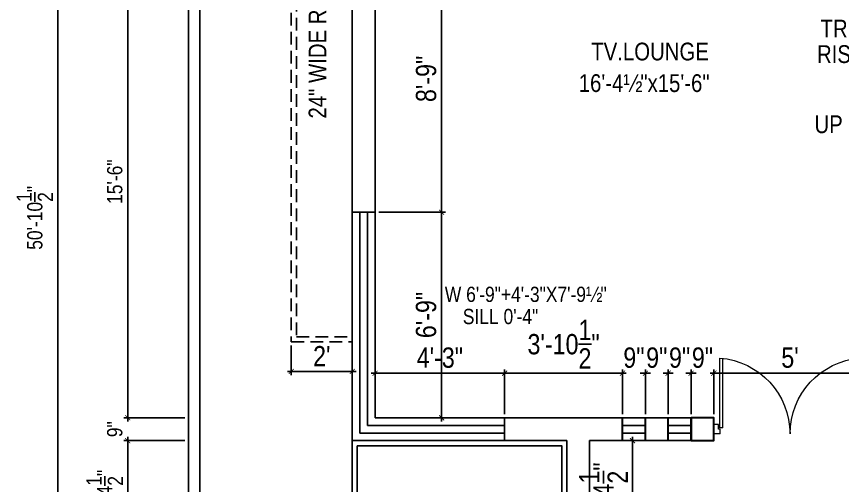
# Model space of a CAD drawing. Header units: inches. Extents: x -28532 to -7629, y -71430 to -21561.
# Drawn here: x -8768.8 to -8443.4, y -45253.9 to -45069.2 of the extents above; entities that cross this region are included whole.
import ezdxf

# ---------------------------------------------------------------- set-up
doc = ezdxf.new("R2010")
doc.units = ezdxf.units.IN
doc.header["$LTSCALE"] = 10
doc.header["$MEASUREMENT"] = 0
doc.header["$PDMODE"] = 34
doc.linetypes.add('DASHED', pattern=[0.75, 0.5, -0.25])
doc.layers.get('0').update_dxf_attribs({"linetype": 'CONTINUOUS'})
doc.layers.get('DEFPOINTS').update_dxf_attribs({"linetype": 'CONTINUOUS'})
for name, color, linetype in [('DIM', 1, 'CONTINUOUS'), ('GF-TEXT', 3, 'DASHED'), ('TEXT', 6, 'CONTINUOUS'), ('WALL', 255, 'CONTINUOUS'), ('WIN', 1, 'CONTINUOUS')]:
    doc.layers.add(name, color=color, linetype=linetype)
doc.layers.add('DOOR', color=3, linetype='CONTINUOUS', lineweight=13)
doc.layers.add('wall2', color=7, linetype='CONTINUOUS', lineweight=30)
doc.styles.add('3', font='swissci.ttf', dxfattribs={"height": 6.5})
doc.styles.add('dim1', font='swissci.ttf')
doc.dimstyles.new('dim2', dxfattribs={"dimscale": 0, "dimtxt": 8, "dimasz": 2, "dimexe": 1.5, "dimexo": 1.5, "dimgap": 2, "dimtad": 1, "dimdec": 1, "dimzin": 0, "dimdsep": 46, "dimlunit": 4, "dimtxsty": 'dim1', "dimblk": 'ARCHTICK', "dimcen": 0.09, "dimdle": 1.5, "dimclrd": 5, "dimclre": 5, "dimclrt": 1, "dimadec": 0, "dimazin": 0, "dimtfac": 1, "dimtdec": 1, "dimtix": 1, "dimtofl": 0, "dimtmove": 2, "dimatfit": 3, "dimfxl": 1, "dimtolj": 1, "dimtzin": 0, "dimlwd": -1, "dimlwe": -1, "dimarcsym": 0})

# ---------------------------------------------------------------- blocks, each defined once
blk = doc.blocks.new('DD4')
for p, q in [((-46.14, 0.46), (-46.14, 22.43)), ((-45.14, 0.46), (-45.14, 22.33)), ((-2.86, 0.46), (-2.86, 22.33)), ((-1.86, 0.46), (-1.86, 22.43)), ((-48, -1.5), (-48, 1.5)), ((-46.5, 1.5), (-48, 1.5)), ((-46.5, 0), (-46.5, 1.5)), ((-46, 0), (-46.5, 0)), ((-45.14, 0.46), (-46.14, 0.46)), ((-46, -1.5), (-46, 0)), ((-2.86, 0.46), (-1.86, 0.46)), ((-2, -1.5), (-2, 0)), ((-2, 0), (-1.5, 0)), ((-1.5, 1.5), (0, 1.5)), ((-1.5, 0), (-1.5, 1.5)), ((0, -1.5), (0, 1.5)), ((-46, -1.5), (-48, -1.5)), ((-2, -1.5), (0, -1.5))]:
    blk.add_line(p, q)
for centre, start, end in [((-48, -1.5), 0, 85.5553), ((0, -1.5), 94.4447, 180)]:
    blk.add_arc(centre, 24, start, end)
blk = doc.blocks.new('_ArchTick')
at = {"layer": 'DIM', "color": 0, "const_width": 0.15}
blk.add_lwpolyline([(-0.5, -0.5), (0.5, 0.5)], dxfattribs=at)
blk = doc.blocks.new('*D125')
at = {"layer": 'DEFPOINTS', "color": 0, "transparency": 16777216}
for p in [(-8725, -45236.25), (-8701.03, -45236.25), (-8701.03, -45276.75)]:
    blk.add_point(p, dxfattribs=at)
at = {"layer": 'DIM', "color": 5, "transparency": 16777216}
for p, q in [((-8725, -45278.25), (-8725, -45234.75)), ((-8702.53, -45236.25), (-8726.5, -45236.25)), ((-8702.53, -45276.75), (-8726.5, -45276.75))]:
    blk.add_line(p, q, dxfattribs=at)
at = {"layer": 'DIM', "color": 5, "transparency": 16777216, "xscale": 2, "yscale": 2, "zscale": 2}
for p, rotation in [((-8725, -45236.25), 90), ((-8725, -45276.75), 270)]:
    blk.add_blockref('_ArchTick', p, dxfattribs=dict(at, rotation=rotation))
at = {"layer": 'DIM', "color": 1, "transparency": 16777216, "insert": (-8734.07, -45256.5), "char_height": 6, "attachment_point": 5, "rotation": 90, "style": 'dim1'}
blk.add_mtext('\\A1;3\'-4{\\H1.000000x;\\S1/2;}"', dxfattribs=at)
blk = doc.blocks.new('*D126')
at = {"layer": 'DEFPOINTS', "color": 0, "transparency": 16777216}
for p in [(-8725, -45227.25), (-8701.03, -45227.25), (-8701.03, -45236.25)]:
    blk.add_point(p, dxfattribs=at)
at = {"layer": 'DIM', "color": 5, "transparency": 16777216}
for p, q in [((-8725, -45227.25), (-8725, -45225.25)), ((-8702.53, -45227.25), (-8726.5, -45227.25)), ((-8702.53, -45236.25), (-8726.5, -45236.25)), ((-8725, -45236.25), (-8725, -45238.25))]:
    blk.add_line(p, q, dxfattribs=at)
at = {"layer": 'DIM', "color": 5, "transparency": 16777216, "xscale": 2, "yscale": 2, "zscale": 2}
for p, rotation in [((-8725, -45227.25), 270), ((-8725, -45236.25), 90)]:
    blk.add_blockref('_ArchTick', p, dxfattribs=dict(at, rotation=rotation))
at = {"layer": 'DIM', "color": 1, "transparency": 16777216, "insert": (-8730.08, -45231.75), "char_height": 6, "attachment_point": 5, "rotation": 90, "style": 'dim1'}
blk.add_mtext('\\A1;9"', dxfattribs=at)
blk = doc.blocks.new('*D127')
at = {"layer": 'DEFPOINTS', "color": 0, "transparency": 16777216}
for p in [(-8725, -45041.25), (-8701.03, -45041.25), (-8701.03, -45227.25)]:
    blk.add_point(p, dxfattribs=at)
at = {"layer": 'DIM', "color": 5, "transparency": 16777216}
for p, q in [((-8725, -45228.75), (-8725, -45039.75)), ((-8702.53, -45041.25), (-8726.5, -45041.25)), ((-8702.53, -45227.25), (-8726.5, -45227.25))]:
    blk.add_line(p, q, dxfattribs=at)
at = {"layer": 'DIM', "color": 5, "transparency": 16777216, "xscale": 2, "yscale": 2, "zscale": 2}
for p, rotation in [((-8725, -45041.25), 90), ((-8725, -45227.25), 270)]:
    blk.add_blockref('_ArchTick', p, dxfattribs=dict(at, rotation=rotation))
at = {"layer": 'DIM', "color": 1, "transparency": 16777216, "insert": (-8730.08, -45134.25), "char_height": 6, "attachment_point": 5, "rotation": 90, "style": 'dim1'}
blk.add_mtext('\\A1;15\'-6"', dxfattribs=at)
blk = doc.blocks.new('*D133')
at = {"layer": 'DEFPOINTS', "color": 0, "transparency": 16777216}
for p in [(-8752.53, -44843.25), (-8696.69, -44843.25), (-8696.69, -45453.75)]:
    blk.add_point(p, dxfattribs=at)
at = {"layer": 'DIM', "color": 5, "transparency": 16777216}
for p, q in [((-8752.53, -45455.25), (-8752.53, -44841.75)), ((-8698.19, -44843.25), (-8754.03, -44843.25)), ((-8698.19, -45453.75), (-8754.03, -45453.75))]:
    blk.add_line(p, q, dxfattribs=at)
at = {"layer": 'DIM', "color": 5, "transparency": 16777216, "xscale": 2, "yscale": 2, "zscale": 2}
for p, rotation in [((-8752.53, -44843.25), 90), ((-8752.53, -45453.75), 270)]:
    blk.add_blockref('_ArchTick', p, dxfattribs=dict(at, rotation=rotation))
at = {"layer": 'DIM', "color": 1, "transparency": 16777216, "insert": (-8761.62, -45148.5), "char_height": 6, "attachment_point": 5, "rotation": 90, "style": 'dim1'}
blk.add_mtext('\\A1;50\'-10{\\H1.000000x;\\S1/2;}"', dxfattribs=at)
blk = doc.blocks.new('*D198')
at = {"layer": 'DEFPOINTS', "color": 0, "transparency": 16777216}
for p in [(-8660.53, -45197.3), (-8636.53, -45197.3), (-8660.53, -45208.99)]:
    blk.add_point(p, dxfattribs=at)
at = {"layer": 'DIM', "color": 5, "transparency": 16777216}
for p, q in [((-8660.53, -45198.8), (-8660.53, -45210.49)), ((-8636.53, -45198.8), (-8636.53, -45210.49)), ((-8635.03, -45208.99), (-8662.03, -45208.99))]:
    blk.add_line(p, q, dxfattribs=at)
at = {"layer": 'DIM', "color": 5, "transparency": 16777216, "xscale": 2, "yscale": 2, "zscale": 2, "rotation": 180}
blk.add_blockref('_ArchTick', (-8660.53, -45208.99), dxfattribs=at)
at = {"layer": 'DIM', "color": 5, "transparency": 16777216, "xscale": 2, "yscale": 2, "zscale": 2}
blk.add_blockref('_ArchTick', (-8636.53, -45208.99), dxfattribs=at)
at = {"layer": 'DIM', "color": 1, "transparency": 16777216, "insert": (-8648.53, -45202.98), "char_height": 8, "attachment_point": 5, "style": 'dim1'}
blk.add_mtext("\\A1;2'", dxfattribs=at)
blk = doc.blocks.new('*D462')
at = {"layer": 'DEFPOINTS', "color": 0, "transparency": 16777216}
for p in [(-8627.53, -45041.25), (-8601.31, -45041.25), (-8627.53, -45146.25)]:
    blk.add_point(p, dxfattribs=at)
at = {"layer": 'DIM', "color": 5, "transparency": 16777216}
for p, q in [((-8601.31, -45147.75), (-8601.31, -45039.75)), ((-8626.03, -45041.25), (-8599.81, -45041.25)), ((-8626.03, -45146.25), (-8599.81, -45146.25))]:
    blk.add_line(p, q, dxfattribs=at)
at = {"layer": 'DIM', "color": 5, "transparency": 16777216, "xscale": 2, "yscale": 2, "zscale": 2}
for p, rotation in [((-8601.31, -45041.25), 90), ((-8601.31, -45146.25), 270)]:
    blk.add_blockref('_ArchTick', p, dxfattribs=dict(at, rotation=rotation))
at = {"layer": 'DIM', "color": 1, "transparency": 16777216, "insert": (-8607.4, -45093.75), "char_height": 8, "attachment_point": 5, "rotation": 90, "style": 'dim1'}
blk.add_mtext('\\A1;8\'-9"', dxfattribs=at)
blk = doc.blocks.new('*D463')
at = {"layer": 'DEFPOINTS', "color": 0, "transparency": 16777216}
for p in [(-8627.53, -45146.25), (-8627.53, -45227.25), (-8601.31, -45227.25)]:
    blk.add_point(p, dxfattribs=at)
at = {"layer": 'DIM', "color": 5, "transparency": 16777216}
for p, q in [((-8601.31, -45144.75), (-8601.31, -45228.75)), ((-8626.03, -45146.25), (-8599.81, -45146.25)), ((-8626.03, -45227.25), (-8599.81, -45227.25))]:
    blk.add_line(p, q, dxfattribs=at)
at = {"layer": 'DIM', "color": 5, "transparency": 16777216, "xscale": 2, "yscale": 2, "zscale": 2}
for p, rotation in [((-8601.31, -45146.25), 90), ((-8601.31, -45227.25), 270)]:
    blk.add_blockref('_ArchTick', p, dxfattribs=dict(at, rotation=rotation))
at = {"layer": 'DIM', "color": 1, "transparency": 16777216, "insert": (-8607.41, -45186.75), "char_height": 8, "attachment_point": 5, "rotation": 90, "style": 'dim1'}
blk.add_mtext('\\A1;6\'-9"', dxfattribs=at)
blk = doc.blocks.new('*D464')
at = {"layer": 'DEFPOINTS', "color": 0, "transparency": 16777216}
for p in [(-8627.53, -45209.68), (-8627.53, -45227.25), (-8576.48, -45227.25)]:
    blk.add_point(p, dxfattribs=at)
at = {"layer": 'DIM', "color": 5, "transparency": 16777216}
for p, q in [((-8574.98, -45209.68), (-8629.03, -45209.68)), ((-8627.53, -45225.75), (-8627.53, -45208.18)), ((-8576.48, -45225.75), (-8576.48, -45208.18))]:
    blk.add_line(p, q, dxfattribs=at)
at = {"layer": 'DIM', "color": 5, "transparency": 16777216, "xscale": 2, "yscale": 2, "zscale": 2, "rotation": 180}
blk.add_blockref('_ArchTick', (-8627.53, -45209.68), dxfattribs=at)
at = {"layer": 'DIM', "color": 5, "transparency": 16777216, "xscale": 2, "yscale": 2, "zscale": 2}
blk.add_blockref('_ArchTick', (-8576.48, -45209.68), dxfattribs=at)
at = {"layer": 'DIM', "color": 1, "transparency": 16777216, "insert": (-8602, -45203.59), "char_height": 8, "attachment_point": 5, "style": 'dim1'}
blk.add_mtext('\\A1;4\'-3"', dxfattribs=at)
blk = doc.blocks.new('*D465')
at = {"layer": 'DEFPOINTS', "color": 0, "transparency": 16777216}
for p in [(-8576.48, -45209.68), (-8576.48, -45227.25), (-8530.03, -45227.25)]:
    blk.add_point(p, dxfattribs=at)
at = {"layer": 'DIM', "color": 5, "transparency": 16777216}
for p, q in [((-8528.53, -45209.68), (-8577.98, -45209.68)), ((-8576.48, -45225.75), (-8576.48, -45208.18)), ((-8530.03, -45225.75), (-8530.03, -45208.18))]:
    blk.add_line(p, q, dxfattribs=at)
at = {"layer": 'DIM', "color": 5, "transparency": 16777216, "xscale": 2, "yscale": 2, "zscale": 2, "rotation": 180}
blk.add_blockref('_ArchTick', (-8576.48, -45209.68), dxfattribs=at)
at = {"layer": 'DIM', "color": 5, "transparency": 16777216, "xscale": 2, "yscale": 2, "zscale": 2}
blk.add_blockref('_ArchTick', (-8530.03, -45209.68), dxfattribs=at)
at = {"layer": 'DIM', "color": 1, "transparency": 16777216, "insert": (-8553.25, -45198.25), "char_height": 8, "attachment_point": 5, "style": 'dim1'}
blk.add_mtext('\\A1;3\'-10{\\H1.000000x;\\S1/2;}"', dxfattribs=at)
blk = doc.blocks.new('*D466')
at = {"layer": 'DEFPOINTS', "color": 0, "transparency": 16777216}
for p in [(-8521.03, -45209.68), (-8530.03, -45227.25), (-8521.03, -45227.25)]:
    blk.add_point(p, dxfattribs=at)
at = {"layer": 'DIM', "color": 5, "transparency": 16777216}
for p, q in [((-8530.03, -45209.68), (-8532.03, -45209.68)), ((-8530.03, -45225.75), (-8530.03, -45208.18)), ((-8521.03, -45225.75), (-8521.03, -45208.18)), ((-8521.03, -45209.68), (-8519.03, -45209.68))]:
    blk.add_line(p, q, dxfattribs=at)
at = {"layer": 'DIM', "color": 5, "transparency": 16777216, "xscale": 2, "yscale": 2, "zscale": 2}
blk.add_blockref('_ArchTick', (-8530.03, -45209.68), dxfattribs=at)
at = {"layer": 'DIM', "color": 5, "transparency": 16777216, "xscale": 2, "yscale": 2, "zscale": 2, "rotation": 180}
blk.add_blockref('_ArchTick', (-8521.03, -45209.68), dxfattribs=at)
at = {"layer": 'DIM', "color": 1, "transparency": 16777216, "insert": (-8525.53, -45203.59), "char_height": 8, "attachment_point": 5, "style": 'dim1'}
blk.add_mtext('\\A1;9"', dxfattribs=at)
blk = doc.blocks.new('*D467')
at = {"layer": 'DEFPOINTS', "color": 0, "transparency": 16777216}
for p in [(-8521.03, -45209.68), (-8521.03, -45227.25), (-8512.03, -45227.25)]:
    blk.add_point(p, dxfattribs=at)
at = {"layer": 'DIM', "color": 5, "transparency": 16777216}
for p, q in [((-8521.03, -45209.68), (-8523.03, -45209.68)), ((-8521.03, -45225.75), (-8521.03, -45208.18)), ((-8512.03, -45225.75), (-8512.03, -45208.18)), ((-8512.03, -45209.68), (-8510.03, -45209.68))]:
    blk.add_line(p, q, dxfattribs=at)
at = {"layer": 'DIM', "color": 5, "transparency": 16777216, "xscale": 2, "yscale": 2, "zscale": 2}
blk.add_blockref('_ArchTick', (-8521.03, -45209.68), dxfattribs=at)
at = {"layer": 'DIM', "color": 5, "transparency": 16777216, "xscale": 2, "yscale": 2, "zscale": 2, "rotation": 180}
blk.add_blockref('_ArchTick', (-8512.03, -45209.68), dxfattribs=at)
at = {"layer": 'DIM', "color": 1, "transparency": 16777216, "insert": (-8516.53, -45203.59), "char_height": 8, "attachment_point": 5, "style": 'dim1'}
blk.add_mtext('\\A1;9"', dxfattribs=at)
blk = doc.blocks.new('*D468')
at = {"layer": 'DEFPOINTS', "color": 0, "transparency": 16777216}
for p in [(-8503.03, -45209.68), (-8512.03, -45227.25), (-8503.03, -45227.25)]:
    blk.add_point(p, dxfattribs=at)
at = {"layer": 'DIM', "color": 5, "transparency": 16777216}
for p, q in [((-8512.03, -45209.68), (-8514.03, -45209.68)), ((-8512.03, -45225.75), (-8512.03, -45208.18)), ((-8503.03, -45225.75), (-8503.03, -45208.18)), ((-8503.03, -45209.68), (-8501.03, -45209.68))]:
    blk.add_line(p, q, dxfattribs=at)
at = {"layer": 'DIM', "color": 5, "transparency": 16777216, "xscale": 2, "yscale": 2, "zscale": 2}
blk.add_blockref('_ArchTick', (-8512.03, -45209.68), dxfattribs=at)
at = {"layer": 'DIM', "color": 5, "transparency": 16777216, "xscale": 2, "yscale": 2, "zscale": 2, "rotation": 180}
blk.add_blockref('_ArchTick', (-8503.03, -45209.68), dxfattribs=at)
at = {"layer": 'DIM', "color": 1, "transparency": 16777216, "insert": (-8507.53, -45203.59), "char_height": 8, "attachment_point": 5, "style": 'dim1'}
blk.add_mtext('\\A1;9"', dxfattribs=at)
blk = doc.blocks.new('*D469')
at = {"layer": 'DEFPOINTS', "color": 0, "transparency": 16777216}
for p in [(-8503.03, -45209.68), (-8503.03, -45227.25), (-8494.03, -45227.25)]:
    blk.add_point(p, dxfattribs=at)
at = {"layer": 'DIM', "color": 5, "transparency": 16777216}
for p, q in [((-8503.03, -45209.68), (-8505.03, -45209.68)), ((-8503.03, -45225.75), (-8503.03, -45208.18)), ((-8494.03, -45225.75), (-8494.03, -45208.18)), ((-8494.03, -45209.68), (-8492.03, -45209.68))]:
    blk.add_line(p, q, dxfattribs=at)
at = {"layer": 'DIM', "color": 5, "transparency": 16777216, "xscale": 2, "yscale": 2, "zscale": 2}
blk.add_blockref('_ArchTick', (-8503.03, -45209.68), dxfattribs=at)
at = {"layer": 'DIM', "color": 5, "transparency": 16777216, "xscale": 2, "yscale": 2, "zscale": 2, "rotation": 180}
blk.add_blockref('_ArchTick', (-8494.03, -45209.68), dxfattribs=at)
at = {"layer": 'DIM', "color": 1, "transparency": 16777216, "insert": (-8498.53, -45203.59), "char_height": 8, "attachment_point": 5, "style": 'dim1'}
blk.add_mtext('\\A1;9"', dxfattribs=at)
blk = doc.blocks.new('*D470')
at = {"layer": 'DEFPOINTS', "color": 0, "transparency": 16777216}
for p in [(-8434.03, -45209.68), (-8494.03, -45227.25), (-8434.03, -45227.25)]:
    blk.add_point(p, dxfattribs=at)
at = {"layer": 'DIM', "color": 5, "transparency": 16777216}
for p, q in [((-8495.53, -45209.68), (-8432.53, -45209.68)), ((-8494.03, -45225.75), (-8494.03, -45208.18)), ((-8434.03, -45225.75), (-8434.03, -45208.18))]:
    blk.add_line(p, q, dxfattribs=at)
at = {"layer": 'DIM', "color": 5, "transparency": 16777216, "xscale": 2, "yscale": 2, "zscale": 2, "rotation": 180}
blk.add_blockref('_ArchTick', (-8494.03, -45209.68), dxfattribs=at)
at = {"layer": 'DIM', "color": 5, "transparency": 16777216, "xscale": 2, "yscale": 2, "zscale": 2}
blk.add_blockref('_ArchTick', (-8434.03, -45209.68), dxfattribs=at)
at = {"layer": 'DIM', "color": 1, "transparency": 16777216, "insert": (-8464.03, -45203.58), "char_height": 8, "attachment_point": 5, "style": 'dim1'}
blk.add_mtext("\\A1;5'", dxfattribs=at)
blk = doc.blocks.new('*D503')
at = {"layer": 'DEFPOINTS', "color": 0, "transparency": 16777216}
for p in [(-8542.98, -45236.25), (-8542.98, -45276.75), (-8526.11, -45276.75)]:
    blk.add_point(p, dxfattribs=at)
at = {"layer": 'DIM', "color": 5, "transparency": 16777216}
for p, q in [((-8526.11, -45234.75), (-8526.11, -45278.25)), ((-8541.48, -45236.25), (-8524.61, -45236.25)), ((-8541.48, -45276.75), (-8524.61, -45276.75))]:
    blk.add_line(p, q, dxfattribs=at)
at = {"layer": 'DIM', "color": 5, "transparency": 16777216, "xscale": 2, "yscale": 2, "zscale": 2}
for p, rotation in [((-8526.11, -45236.25), 90), ((-8526.11, -45276.75), 270)]:
    blk.add_blockref('_ArchTick', p, dxfattribs=dict(at, rotation=rotation))
at = {"layer": 'DIM', "color": 1, "transparency": 16777216, "insert": (-8537.53, -45256.5), "char_height": 8, "attachment_point": 5, "rotation": 90, "style": 'dim1'}
blk.add_mtext('\\A1;3\'-4{\\H1.000000x;\\S1/2;}"', dxfattribs=at)

msp = doc.modelspace()

# ---------------------------------------------------------------- linework, layer by layer
at = {"layer": 'GF-TEXT'}
for p, q in [((-8660.53, -44925.24), (-8660.53, -45197.3)), ((-8658.53, -44927.24), (-8658.53, -45195.3)), ((-8658.53, -45195.3), (-8636.53, -45195.3)), ((-8660.53, -45197.3), (-8636.53, -45197.3))]:
    msp.add_line(p, q, dxfattribs=at)
at = {"layer": 'WALL'}
for p, q in [((-8636.53, -45032.25), (-8636.53, -45146.25)), ((-8627.53, -45041.25), (-8627.53, -45146.25)), ((-8627.53, -45146.25), (-8636.53, -45146.25)), ((-8530.03, -45227.25), (-8576.48, -45227.25)), ((-8576.48, -45236.25), (-8576.48, -45227.25)), ((-8512.03, -45227.25), (-8521.03, -45227.25)), ((-8521.03, -45227.25), (-8521.03, -45236.25)), ((-8503.03, -45227.25), (-8503.03, -45236.25)), ((-8494.03, -45227.25), (-8494.03, -45236.25)), ((-8551.98, -45236.25), (-8576.48, -45236.25)), ((-8551.98, -45280.47), (-8551.98, -45236.25)), ((-8530.03, -45236.25), (-8542.98, -45236.25)), ((-8542.98, -45276.75), (-8542.98, -45236.25)), ((-8512.03, -45236.25), (-8521.03, -45236.25))]:
    msp.add_line(p, q, dxfattribs=at)
at = {"layer": 'wall2', "linetype": 'ByBlock'}
for p, q in [((-8530.03, -45236.25), (-8530.03, -45227.25)), ((-8521.03, -45236.25), (-8521.03, -45227.25)), ((-8512.03, -45236.25), (-8512.03, -45227.25)), ((-8503.03, -45236.25), (-8503.03, -45227.25))]:
    msp.add_line(p, q, dxfattribs=at)
msp.add_lwpolyline([(-8503.03, -45236.25), (-8494.03, -45236.25), (-8494.03, -45227.25), (-8503.03, -45227.25)], close=True, dxfattribs=at)
at = {"layer": 'WIN'}
for p, q in [((-8701.03, -45275.25), (-8701.03, -44778.75)), ((-8696.53, -45276.75), (-8696.53, -44783.25)), ((-8636.53, -45146.25), (-8636.53, -45236.25)), ((-8633.53, -45146.25), (-8633.53, -45233.25)), ((-8630.53, -45146.25), (-8630.53, -45230.25)), ((-8627.53, -45227.25), (-8627.53, -45146.25)), ((-8576.48, -45227.25), (-8627.53, -45227.25)), ((-8521.03, -45227.25), (-8530.03, -45227.25)), ((-8503.03, -45227.25), (-8512.03, -45227.25)), ((-8576.48, -45230.25), (-8630.53, -45230.25)), ((-8521.03, -45230.25), (-8530.03, -45230.25)), ((-8503.03, -45230.25), (-8512.03, -45230.25)), ((-8576.48, -45233.25), (-8633.53, -45233.25)), ((-8521.03, -45233.25), (-8530.03, -45233.25)), ((-8503.03, -45233.25), (-8512.03, -45233.25)), ((-8576.48, -45236.25), (-8636.53, -45236.25)), ((-8521.03, -45236.25), (-8530.03, -45236.25)), ((-8503.03, -45236.25), (-8512.03, -45236.25))]:
    msp.add_line(p, q, dxfattribs=at)
for points in [[(-8636.53, -45236.25), (-8551.98, -45236.25), (-8551.98, -45280.47), (-8636.53, -45280.47)], [(-8634.53, -45238.25), (-8553.98, -45238.25), (-8553.98, -45278.47), (-8634.53, -45278.47)]]:
    msp.add_lwpolyline(points, close=True, dxfattribs=at)

# ---------------------------------------------------------------- block references
at = {"layer": 'DOOR', "xscale": -1.25, "yscale": 1.25, "zscale": 1.249999999999962}
msp.add_blockref('DD4', (-8494.03, -45231.75), dxfattribs=at)

# ---------------------------------------------------------------- texts
at = {"layer": 'DIM', "style": '3'}
for s, p in [('W 6\'-9"+4\'-3"X7\'-9½"', (-8600.04, -45181.61)), ('SILL 0\'-4"', (-8592.97, -45190.34))]:
    msp.add_text(s, height=6, dxfattribs=at).set_placement(p)
at = {"layer": 'TEXT', "style": 'dim1'}
msp.add_text('24" WIDE ROOF PROJECTION', height=7, rotation=90, dxfattribs=at).set_placement((-8646.72, -45109.36))
for s, p in [('TV.LOUNGE', (-8542.34, -45086.47)), ('16\'-4½"x15\'-6"', (-8547.28, -45098.91)), ('UP', (-8454.38, -45115.12))]:
    msp.add_text(s, height=7, dxfattribs=at).set_placement(p)
at = {"layer": 'TEXT', "char_height": 7, "attachment_point": 3, "style": 'dim1'}
for s, insert in [('TREAD 10"', (-8410.84, -45070.44)), ('RISER 0\'-7"', (-8410.69, -45080.48))]:
    msp.add_mtext(s, dxfattribs=dict(at, insert=insert))

# ---------------------------------------------------------------- dimensions: what is measured, and where the dimension line sits
at = {"layer": 'DIM'}
for base, p1, p2, angle, override, picture, middle in [((-8752.53, -44843.25), (-8696.69, -45453.75), (-8696.69, -44843.25), 90, {"dimscale": 1, "dimtxt": 6}, '*D133', (-8761.62, -45148.5)), ((-8725, -45041.25), (-8701.03, -45227.25), (-8701.03, -45041.25), 270, {"dimscale": 1, "dimtxt": 6}, '*D127', (-8730.08, -45134.25)), ((-8601.31, -45041.25), (-8627.53, -45146.25), (-8627.53, -45041.25), 90, {"dimscale": 1}, '*D462', (-8607.4, -45093.75)), ((-8601.31, -45227.25), (-8627.53, -45146.25), (-8627.53, -45227.25), 90, {"dimscale": 1}, '*D463', (-8607.41, -45186.75)), ((-8725, -45227.25), (-8701.03, -45236.25), (-8701.03, -45227.25), 270, {"dimscale": 1, "dimtxt": 6}, '*D126', (-8730.08, -45231.75)), ((-8725, -45236.25), (-8701.03, -45276.75), (-8701.03, -45236.25), 270, {"dimscale": 1, "dimtxt": 6}, '*D125', (-8734.07, -45256.5))]:
    dim = msp.add_linear_dim(base=base, p1=p1, p2=p2, angle=angle, dimstyle='dim2', override=override, dxfattribs=at)
    dim.commit()
    dim.dimension.update_dxf_attribs({"geometry": picture, "text_midpoint": middle})
for base, p1, p2, picture, middle in [((-8576.4822, -45209.6843), (-8530.0275, -45227.2455), (-8576.4822, -45227.2455), '*D465', (-8553.2549, -45198.2549)), ((-8660.53, -45208.99), (-8636.53, -45197.3), (-8660.53, -45197.3), '*D198', (-8648.53, -45202.98)), ((-8627.5275, -45209.6843), (-8576.4822, -45227.2455), (-8627.5275, -45227.2455), '*D464', (-8602.0049, -45203.5934)), ((-8521.03, -45209.68), (-8530.03, -45227.25), (-8521.03, -45227.25), '*D466', (-8525.53, -45203.59)), ((-8521.03, -45209.68), (-8512.03, -45227.25), (-8521.03, -45227.25), '*D467', (-8516.53, -45203.59)), ((-8503.03, -45209.68), (-8512.03, -45227.25), (-8503.03, -45227.25), '*D468', (-8507.53, -45203.59)), ((-8503.03, -45209.68), (-8494.03, -45227.25), (-8503.03, -45227.25), '*D469', (-8498.53, -45203.59)), ((-8434.03, -45209.68), (-8494.03, -45227.25), (-8434.03, -45227.25), '*D470', (-8464.03, -45203.58))]:
    dim = msp.add_linear_dim(base=base, p1=p1, p2=p2, dimstyle='dim2', override={"dimscale": 1}, dxfattribs=at)
    dim.commit()
    dim.dimension.update_dxf_attribs({"geometry": picture, "text_midpoint": middle})
dim = msp.add_aligned_dim(p1=(-8542.98, -45236.25), p2=(-8542.98, -45276.75), distance=16.88, dimstyle='dim2', override={"dimscale": 1}, dxfattribs=at)
dim.commit()
dim.dimension.update_dxf_attribs({"geometry": '*D503', "text_midpoint": (-8537.53, -45256.5)})

doc.saveas('drawing.dxf')
